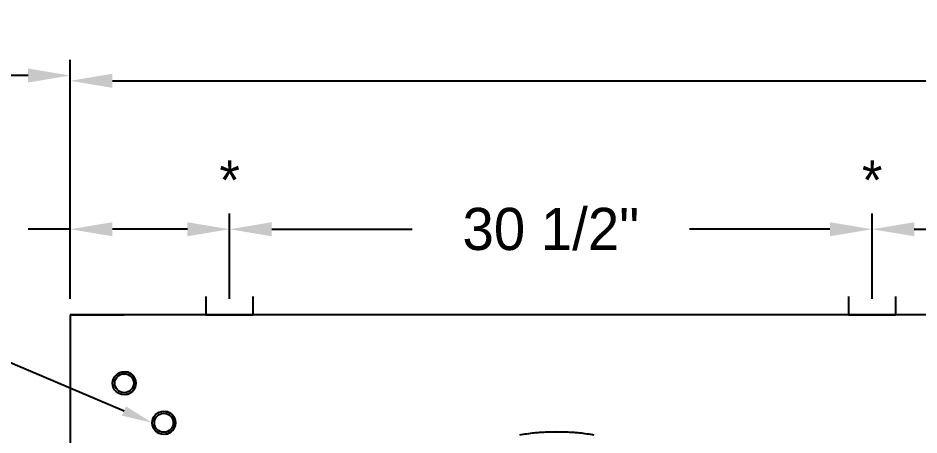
# Model space of a CAD drawing. Extents: x -24 to 296, y -58 to 147.
# Drawn here: x 31.39 to 74.13, y 47.88 to 67.68 of the extents above; entities that cross this region are included whole.
import ezdxf
from ezdxf.enums import TextEntityAlignment as Align

# ---------------------------------------------------------------- set-up
doc = ezdxf.new("R2010")
doc.units = 0
doc.header["$MEASUREMENT"] = 0
doc.layers.get('0').update_dxf_attribs({"linetype": 'CONTINUOUS'})
doc.layers.get('Defpoints').update_dxf_attribs({"linetype": 'CONTINUOUS'})
doc.layers.add('0 Unit', color=7, linetype='CONTINUOUS')
doc.layers.add('RH01NO', color=7, linetype='CONTINUOUS')
doc.dimstyles.get("Standard").update_dxf_attribs({"dimtxt": 2, "dimasz": 2, "dimexe": 0.75, "dimexo": 0.75, "dimgap": 0.75, "dimtad": 0, "dimtih": 1, "dimtoh": 1, "dimdec": 4, "dimzin": 0, "dimdsep": 46, "dimlunit": 5, "dimtxsty": 'STANDARD', "dimcen": 0.09, "dimadec": 0, "dimazin": 0, "dimtfac": 1, "dimtdec": 4, "dimtofl": 0, "dimtmove": 0, "dimatfit": 3, "dimfxl": 1, "dimfrac": 2, "dimtolj": 1, "dimtzin": 0, "dimarcsym": 0})

# ---------------------------------------------------------------- blocks, each defined once
blk = doc.blocks.new('*D19')
at = {"layer": '0 Unit', "color": 0, "lineweight": -2}
for p, q in [((33.863, 54.335), (33.863, 65.448)), ((170.051, 54.335), (170.051, 65.448)), ((35.863, 64.698), (93.54, 64.698)), ((168.051, 64.698), (110.374, 64.698))]:
    blk.add_line(p, q, dxfattribs=at)
at = {"layer": '0 Unit', "color": 0}
for points in [[(35.863, 65.031), (35.863, 64.365), (33.863, 64.698)], [(168.051, 65.031), (168.051, 64.365), (170.051, 64.698)]]:
    blk.add_solid(points, dxfattribs=at)
at = {"layer": 'Defpoints', "color": 0}
for p in [(170.051, 64.698), (33.863, 53.585), (170.051, 53.585)]:
    blk.add_point(p, dxfattribs=at)
at = {"layer": '0 Unit', "color": 0, "insert": (101.957, 64.698), "char_height": 2, "attachment_point": 5}
blk.add_mtext('\\A1;136 3/16"', dxfattribs=at)
blk = doc.blocks.new('*D20')
at = {"layer": '0 Unit', "color": 0, "lineweight": -2}
for p, q in [((33.863, 54.335), (33.863, 58.398)), ((41.426, 54.335), (41.426, 58.398)), ((33.863, 57.648), (31.863, 57.648)), ((39.426, 57.648), (35.863, 57.648))]:
    blk.add_line(p, q, dxfattribs=at)
at = {"layer": '0 Unit', "color": 0}
for points in [[(35.863, 57.981), (35.863, 57.314), (33.863, 57.648)], [(39.426, 57.981), (39.426, 57.314), (41.426, 57.648)]]:
    blk.add_solid(points, dxfattribs=at)
at = {"layer": 'Defpoints', "color": 0}
for p in [(33.863, 57.648), (33.863, 53.585), (41.426, 53.585)]:
    blk.add_point(p, dxfattribs=at)
at = {"layer": '0 Unit', "color": 0, "insert": (25.113, 57.648), "char_height": 2, "attachment_point": 5}
blk.add_mtext('\\A1;7 9/16"', dxfattribs=at)
blk = doc.blocks.new('*D22')
at = {"layer": '0 Unit', "color": 0, "lineweight": -2}
for p, q in [((3.863, 54.335), (3.863, 65.698)), ((33.863, 54.335), (33.863, 65.698)), ((5.863, 64.948), (15.947, 64.948)), ((31.863, 64.948), (21.78, 64.948))]:
    blk.add_line(p, q, dxfattribs=at)
at = {"layer": '0 Unit', "color": 0}
for points in [[(5.863, 65.281), (5.863, 64.615), (3.863, 64.948)], [(31.863, 65.281), (31.863, 64.615), (33.863, 64.948)]]:
    blk.add_solid(points, dxfattribs=at)
at = {"layer": 'Defpoints', "color": 0}
for p in [(33.863, 64.948), (3.863, 53.585), (33.863, 53.585)]:
    blk.add_point(p, dxfattribs=at)
at = {"layer": '0 Unit', "color": 0, "insert": (18.863, 64.948), "char_height": 2, "attachment_point": 5}
blk.add_mtext('\\A1;30"', dxfattribs=at)
blk = doc.blocks.new('*D24')
at = {"layer": '0 Unit', "color": 0, "lineweight": -2}
for p, q in [((41.426, 54.335), (41.426, 58.398)), ((71.91, 54.335), (71.91, 58.398)), ((43.426, 57.648), (50.085, 57.648)), ((69.91, 57.648), (63.251, 57.648))]:
    blk.add_line(p, q, dxfattribs=at)
at = {"layer": '0 Unit', "color": 0}
for points in [[(43.426, 57.981), (43.426, 57.314), (41.426, 57.648)], [(69.91, 57.981), (69.91, 57.314), (71.91, 57.648)]]:
    blk.add_solid(points, dxfattribs=at)
at = {"layer": 'Defpoints', "color": 0}
for p in [(71.91, 57.648), (41.426, 53.585), (71.91, 53.585)]:
    blk.add_point(p, dxfattribs=at)
at = {"layer": '0 Unit', "color": 0, "insert": (56.668, 57.648), "char_height": 2, "attachment_point": 5}
blk.add_mtext('\\A1;30 1/2"', dxfattribs=at)
blk = doc.blocks.new('*D25')
at = {"layer": '0 Unit', "color": 0, "lineweight": -2}
for p, q in [((71.91, 54.335), (71.91, 58.398)), ((101.957, 54.335), (101.957, 58.398)), ((73.91, 57.648), (79.684, 57.648)), ((99.957, 57.648), (94.184, 57.648))]:
    blk.add_line(p, q, dxfattribs=at)
at = {"layer": '0 Unit', "color": 0}
for points in [[(73.91, 57.981), (73.91, 57.314), (71.91, 57.648)], [(99.957, 57.981), (99.957, 57.314), (101.957, 57.648)]]:
    blk.add_solid(points, dxfattribs=at)
at = {"layer": 'Defpoints', "color": 0}
for p in [(101.957, 57.648), (71.91, 53.585), (101.957, 53.585)]:
    blk.add_point(p, dxfattribs=at)
at = {"layer": '0 Unit', "color": 0, "insert": (86.934, 57.648), "char_height": 2, "attachment_point": 5}
blk.add_mtext('\\A1;30 1/16"', dxfattribs=at)

msp = doc.modelspace()

# ---------------------------------------------------------------- linework, layer by layer
at = {"color": 7, "linetype": 'Continuous', "lineweight": 25}
for points, knots in [([(58.72749, 47.87206), (58.49199, 47.90628), (58.021, 47.97473), (57.30789, 48.01891), (56.59395, 48.01891), (55.88084, 47.97473), (55.40985, 47.90628), (55.17435, 47.87206)], [0, 0, 0, 0, 0.20000006, 0.40000001, 0.59999999, 0.79999994, 1, 1, 1, 1]), ([(58.65872, 47.87887), (58.53817, 47.89877), (58.19612, 47.95523), (57.6264, 48.00299), (56.95315, 48.02587), (56.27988, 48.00329), (55.70889, 47.95562), (55.36557, 47.89908), (55.24377, 47.87902)], [0, 0, 0, 0, 0.10683841, 0.30314296, 0.49944752, 0.69575221, 0.89205686, 1, 1, 1, 1])]:
    msp.add_open_spline(points, degree=3, knots=knots, dxfattribs=at)
at = {"layer": '0 Unit'}
for p, q in [((40.30084, 54.45975), (40.30084, 53.58475)), ((42.55084, 53.58475), (42.55084, 54.45975)), ((70.78521, 54.45975), (70.78521, 53.58475)), ((73.03521, 53.58475), (73.03521, 54.45975)), ((170.05084, 53.58475), (33.86334, 53.58475)), ((33.86334, 53.58475), (33.86334, 22.58475)), ((33.86334, 53.58475), (36.42584, 53.58475)), ((33.86334, 53.58475), (33.86334, 26.66287)), ((40.30084, 53.58475), (42.55084, 53.58475)), ((70.78521, 53.58475), (73.03521, 53.58475))]:
    msp.add_line(p, q, dxfattribs=at)
at = {"layer": 'RH01NO'}
msp.add_lwpolyline([(36.41711, 49.01376), (27.32827, 52.86948), (21.45918, 52.86948)], dxfattribs=at)
for centre, radius in [((36.42584, 50.33475), 0.5481), ((36.42584, 50.33475), 0.45017), ((38.30584, 48.45475), 0.5481), ((38.30584, 48.45475), 0.45017)]:
    msp.add_circle(centre, radius, dxfattribs=at)
for centre in [(36.42584, 50.33475), (38.30584, 48.45475)]:
    msp.add_arc(centre, 0.5481, 278.213211, 81.786789, dxfattribs=at)
msp.add_solid([(36.51028, 49.2372), (37.75773, 48.45475), (36.32395, 48.79033)], dxfattribs=at)

# ---------------------------------------------------------------- texts
at = {"layer": '0 Unit'}
for p in [(41.4285, 59.0474), (71.91287, 59.0474)]:
    msp.add_text('*', height=1.87063, dxfattribs=at).set_placement(p, align=Align.CENTER)

# ---------------------------------------------------------------- dimensions: what is measured, and where the dimension line sits
for base, p1, p2, picture, middle in [((170.05084, 64.69804), (33.86334, 53.58475), (170.05084, 53.58475), '*D19', (101.95709, 64.69804)), ((33.86334, 64.94804), (3.86334, 53.58475), (33.86334, 53.58475), '*D22', (18.86334, 64.94804)), ((33.86334, 57.64764), (41.42584, 53.58475), (33.86334, 53.58475), '*D20', (25.11334, 57.64764)), ((71.91021, 57.64764), (41.42584, 53.58475), (71.91021, 53.58475), '*D24', (56.66803, 57.64764)), ((101.95709, 57.64764), (71.91021, 53.58475), (101.95709, 53.58475), '*D25', (86.93365, 57.64764))]:
    dim = msp.add_linear_dim(base=base, p1=p1, p2=p2, dimstyle='Standard', override={"dimpost": '"'}, dxfattribs=at)
    dim.commit()
    dim.dimension.update_dxf_attribs({"geometry": picture, "text_midpoint": middle})

doc.saveas('drawing.dxf')
